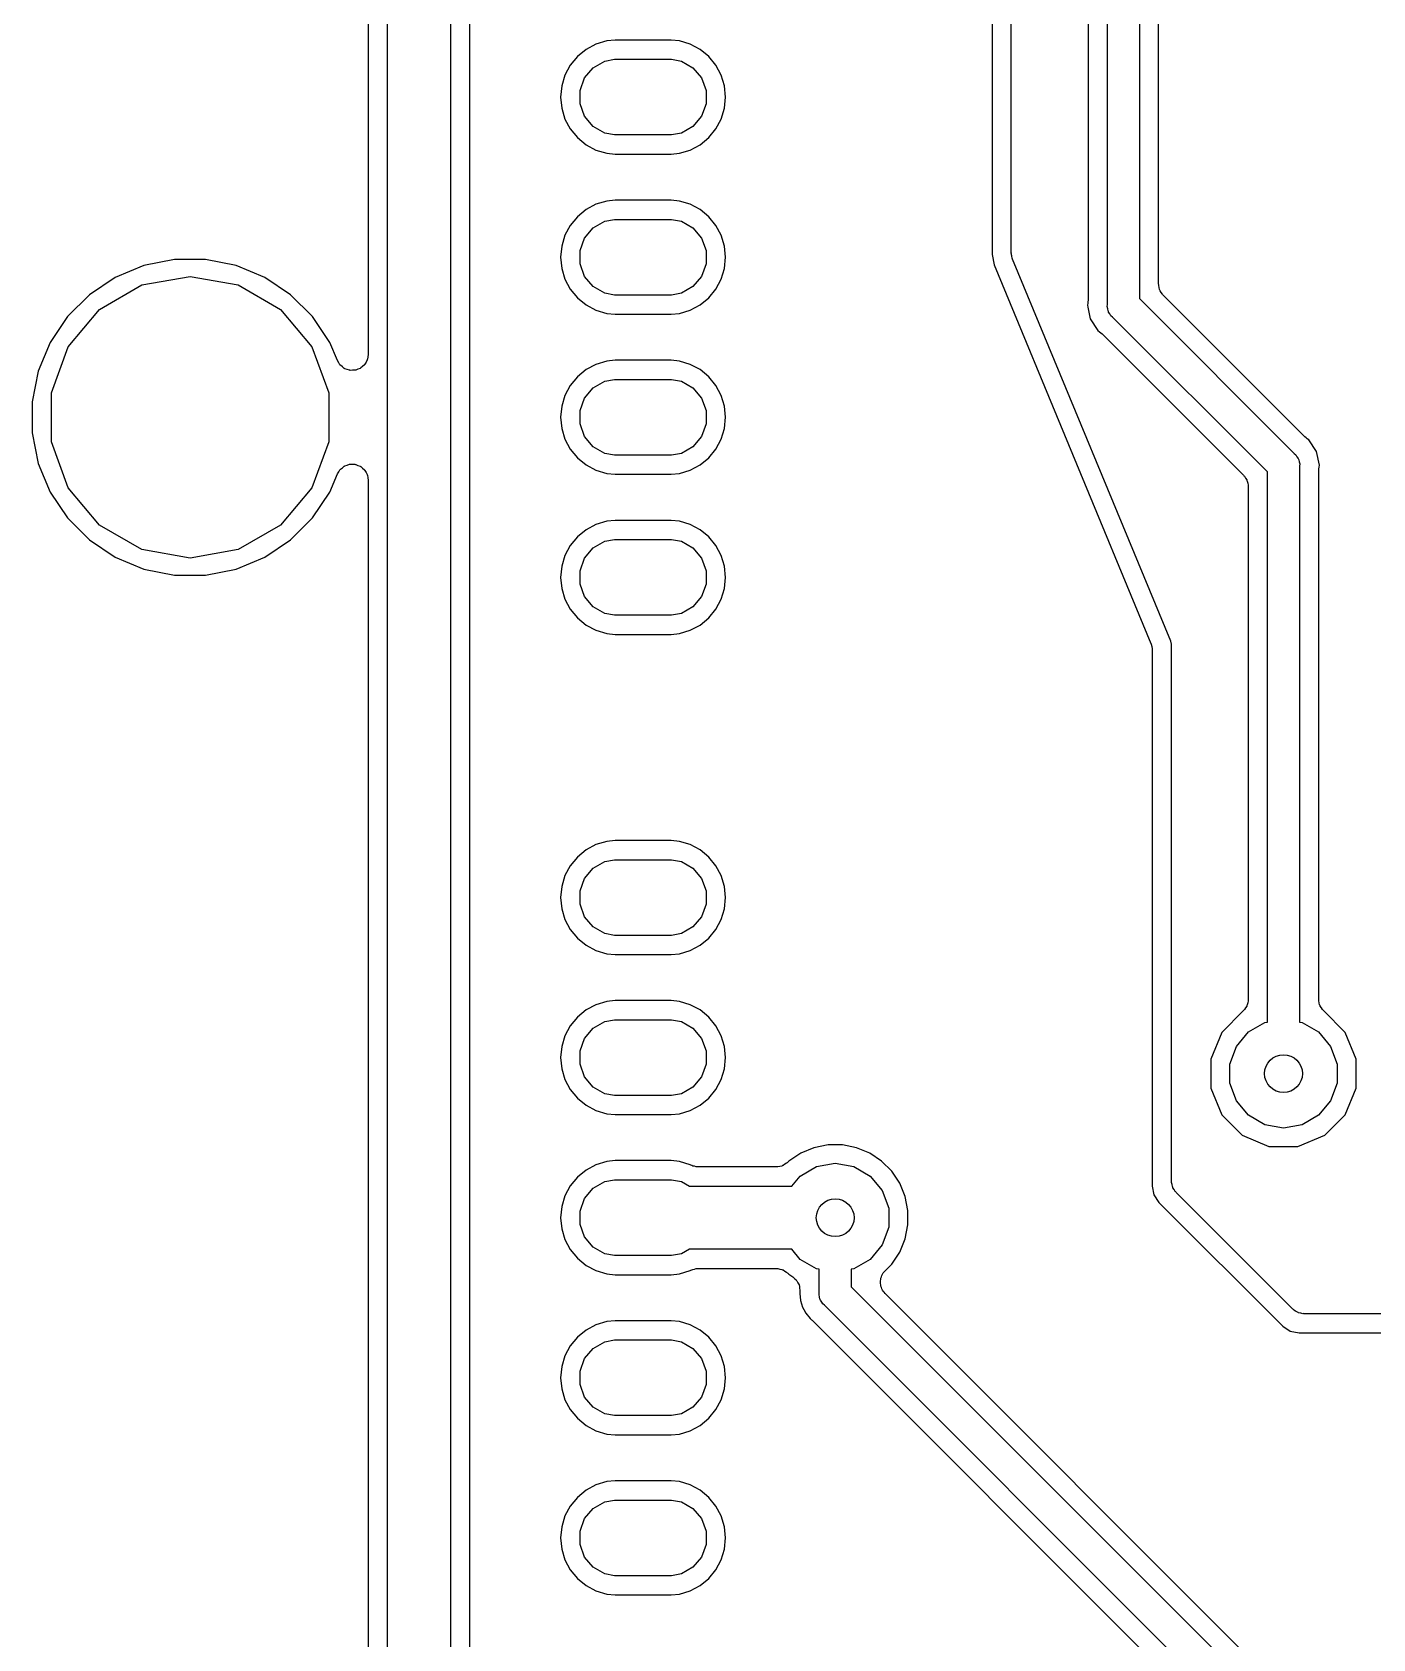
# Model space of a CAD drawing. Extents: x 50 to 248, y -151 to -36.
# Drawn here: x 82.76 to 104.03, y -110.31 to -84.82 of the extents above; entities that cross this region are included whole.
import ezdxf

# ---------------------------------------------------------------- set-up
doc = ezdxf.new("R2010")
doc.units = 0
doc.header["$MEASUREMENT"] = 0
doc.layers.add('BLACK', color=7, linetype='CONTINUOUS')

msp = doc.modelspace()

# ---------------------------------------------------------------- linework, layer by layer
at = {"layer": 'BLACK', "linetype": 'CONTINUOUS'}
for p, q in [((89.4, -80.0318), (89.4, -131.079)), ((88.4, -131.264), (88.4, -80.2171)), ((89.7048, -130.847), (89.7048, -80.062)), ((100.33, -80.2751), (100.33, -89.0488)), ((88.0952, -80.4486), (88.0952, -89.9356)), ((99.822, -89.1429), (99.822, -80.3692)), ((100.635, -88.8173), (100.635, -80.344)), ((99.5172, -80.6007), (99.5172, -89.0739)), ((98.298, -88.3234), (98.298, -83.559)), ((97.9932, -83.6452), (97.9932, -88.3489)), ((91.5509, -85.096), (91.4131, -85.2091)), ((91.7081, -85.012), (91.5509, -85.096)), ((91.8786, -84.9603), (91.7081, -85.012)), ((92.0116, -84.9472), (91.8786, -84.9603)), ((92.9004, -84.9472), (92.0116, -84.9472)), ((93.0334, -84.9603), (92.9004, -84.9472)), ((93.2039, -85.012), (93.0334, -84.9603)), ((93.3611, -85.096), (93.2039, -85.012)), ((93.4989, -85.2091), (93.3611, -85.096)), ((91.3, -85.3469), (91.216, -85.5041)), ((91.4131, -85.2091), (91.3, -85.3469)), ((91.5284, -85.5474), (91.6644, -85.3853)), ((91.6644, -85.3853), (91.8476, -85.2795)), ((91.8476, -85.2795), (92.0035, -85.252)), ((92.0035, -85.252), (92.9085, -85.252)), ((92.9085, -85.252), (93.0644, -85.2795)), ((93.0644, -85.2795), (93.2476, -85.3853)), ((93.2476, -85.3853), (93.3836, -85.5474)), ((93.612, -85.3469), (93.4989, -85.2091)), ((93.696, -85.5041), (93.612, -85.3469)), ((91.216, -85.5041), (91.1643, -85.6746)), ((91.456, -85.7462), (91.5284, -85.5474)), ((93.3836, -85.5474), (93.456, -85.7462)), ((93.7477, -85.6746), (93.696, -85.5041)), ((91.1643, -85.6746), (91.1468, -85.852)), ((91.1468, -85.852), (91.1643, -86.0294)), ((91.456, -85.9578), (91.456, -85.7462)), ((93.456, -85.7462), (93.456, -85.9578)), ((93.7652, -85.852), (93.7477, -85.6746)), ((93.7477, -86.0294), (93.7652, -85.852)), ((91.1643, -86.0294), (91.216, -86.1999)), ((91.5284, -86.1566), (91.456, -85.9578)), ((91.6644, -86.3187), (91.5284, -86.1566)), ((93.3836, -86.1566), (93.2476, -86.3187)), ((93.456, -85.9578), (93.3836, -86.1566)), ((93.696, -86.1999), (93.7477, -86.0294)), ((91.216, -86.1999), (91.3, -86.3571)), ((91.3, -86.3571), (91.4131, -86.4949)), ((91.8476, -86.4245), (91.6644, -86.3187)), ((93.2476, -86.3187), (93.0644, -86.4245)), ((93.4989, -86.4949), (93.612, -86.3571)), ((93.612, -86.3571), (93.696, -86.1999)), ((91.4131, -86.4949), (91.5509, -86.608)), ((91.5509, -86.608), (91.7081, -86.692)), ((92.0035, -86.452), (91.8476, -86.4245)), ((92.9085, -86.452), (92.0035, -86.452)), ((93.0644, -86.4245), (92.9085, -86.452)), ((93.2039, -86.692), (93.3611, -86.608)), ((93.3611, -86.608), (93.4989, -86.4949)), ((91.7081, -86.692), (91.8786, -86.7437)), ((91.8786, -86.7437), (92.0116, -86.7568)), ((92.0116, -86.7568), (92.9004, -86.7568)), ((92.9004, -86.7568), (93.0334, -86.7437)), ((93.0334, -86.7437), (93.2039, -86.692)), ((91.5509, -87.636), (91.4131, -87.7491)), ((91.7081, -87.552), (91.5509, -87.636)), ((91.8786, -87.5003), (91.7081, -87.552)), ((92.0116, -87.4872), (91.8786, -87.5003)), ((92.9004, -87.4872), (92.0116, -87.4872)), ((93.0334, -87.5003), (92.9004, -87.4872)), ((93.2039, -87.552), (93.0334, -87.5003)), ((93.3611, -87.636), (93.2039, -87.552)), ((93.4989, -87.7491), (93.3611, -87.636)), ((91.3, -87.8869), (91.216, -88.0441)), ((91.4131, -87.7491), (91.3, -87.8869)), ((91.5284, -88.0874), (91.6644, -87.9253)), ((91.6644, -87.9253), (91.8476, -87.8195)), ((91.8476, -87.8195), (92.0035, -87.792)), ((92.0035, -87.792), (92.9085, -87.792)), ((92.9085, -87.792), (93.0644, -87.8195)), ((93.0644, -87.8195), (93.2476, -87.9253)), ((93.2476, -87.9253), (93.3836, -88.0874)), ((93.612, -87.8869), (93.4989, -87.7491)), ((93.696, -88.0441), (93.612, -87.8869)), ((91.216, -88.0441), (91.1643, -88.2146)), ((91.456, -88.2862), (91.5284, -88.0874)), ((93.3836, -88.0874), (93.456, -88.2862)), ((93.7477, -88.2146), (93.696, -88.0441)), ((85.0211, -88.4272), (84.5372, -88.5235)), ((85.5145, -88.4272), (85.0211, -88.4272)), ((85.9984, -88.5235), (85.5145, -88.4272)), ((91.1643, -88.2146), (91.1468, -88.392)), ((91.1468, -88.392), (91.1643, -88.5694)), ((91.456, -88.4978), (91.456, -88.2862)), ((93.456, -88.2862), (93.456, -88.4978)), ((93.7652, -88.392), (93.7477, -88.2146)), ((93.7477, -88.5694), (93.7652, -88.392)), ((97.9932, -88.3489), (98.026, -88.5137)), ((98.299, -88.3289), (98.298, -88.3234)), ((98.2982, -88.3345), (98.299, -88.3289)), ((98.3066, -88.3722), (98.2982, -88.3345)), ((98.3133, -88.4103), (98.3066, -88.3722)), ((98.3161, -88.4152), (98.3133, -88.4103)), ((98.3173, -88.4206), (98.3161, -88.4152)), ((100.828, -94.4829), (98.3173, -88.4206)), ((84.0813, -88.7123), (83.6711, -88.9864)), ((84.5372, -88.5235), (84.0813, -88.7123)), ((84.5037, -88.8328), (85.2678, -88.6981)), ((85.2678, -88.6981), (86.0319, -88.8328)), ((86.4543, -88.7123), (85.9984, -88.5235)), ((86.8645, -88.9864), (86.4543, -88.7123)), ((91.1643, -88.5694), (91.216, -88.7399)), ((91.5284, -88.6966), (91.456, -88.4978)), ((91.6644, -88.8587), (91.5284, -88.6966)), ((93.3836, -88.6966), (93.2476, -88.8587)), ((93.456, -88.4978), (93.3836, -88.6966)), ((93.696, -88.7399), (93.7477, -88.5694)), ((98.026, -88.5137), (100.514, -94.52)), ((83.8319, -89.2207), (84.5037, -88.8328)), ((86.0319, -88.8328), (86.7037, -89.2207)), ((91.216, -88.7399), (91.3, -88.8971)), ((91.3, -88.8971), (91.4131, -89.0349)), ((91.8476, -88.9645), (91.6644, -88.8587)), ((92.0035, -88.992), (91.8476, -88.9645)), ((93.0644, -88.9645), (92.9085, -88.992)), ((93.2476, -88.8587), (93.0644, -88.9645)), ((93.4989, -89.0349), (93.612, -88.8971)), ((93.612, -88.8971), (93.696, -88.7399)), ((100.637, -88.8283), (100.635, -88.8173)), ((100.636, -88.8395), (100.637, -88.8283)), ((100.644, -88.8715), (100.636, -88.8395)), ((100.65, -88.9042), (100.644, -88.8715)), ((100.656, -88.9139), (100.65, -88.9042)), ((100.659, -88.9247), (100.656, -88.9139)), ((100.678, -88.9519), (100.659, -88.9247)), ((100.694, -88.9806), (100.678, -88.9519)), ((83.6711, -88.9864), (83.3222, -89.3353)), ((83.3332, -89.815), (83.8319, -89.2207)), ((86.7037, -89.2207), (87.2024, -89.815)), ((87.2134, -89.3353), (86.8645, -88.9864)), ((91.4131, -89.0349), (91.5509, -89.148)), ((91.5509, -89.148), (91.7081, -89.232)), ((92.9085, -88.992), (92.0035, -88.992)), ((93.2039, -89.232), (93.3611, -89.148)), ((93.3611, -89.148), (93.4989, -89.0349)), ((99.5123, -89.1235), (99.5063, -89.154)), ((99.5063, -89.154), (99.5123, -89.1845)), ((99.5129, -89.0985), (99.5123, -89.1235)), ((99.5123, -89.1845), (99.5123, -89.1845)), ((99.5123, -89.1845), (99.5496, -89.372)), ((99.5172, -89.0739), (99.5129, -89.0985)), ((99.8191, -89.1765), (99.822, -89.1429)), ((99.8278, -89.209), (99.8191, -89.1765)), ((99.8336, -89.2422), (99.8278, -89.209)), ((100.33, -89.0488), (102.788, -91.5066)), ((100.703, -88.9878), (100.694, -88.9806)), ((100.709, -88.9969), (100.703, -88.9878)), ((102.955, -91.2423), (100.709, -88.9969)), ((83.3222, -89.3353), (83.0481, -89.7455)), ((87.4875, -89.7455), (87.2134, -89.3353)), ((91.7081, -89.232), (91.8786, -89.2837)), ((91.8786, -89.2837), (92.0116, -89.2968)), ((92.0116, -89.2968), (92.9004, -89.2968)), ((92.9004, -89.2968), (93.0334, -89.2837)), ((93.0334, -89.2837), (93.2039, -89.232)), ((99.5496, -89.372), (99.6731, -89.5569)), ((99.8393, -89.252), (99.8336, -89.2422)), ((99.8422, -89.263), (99.8393, -89.252)), ((99.8616, -89.2906), (99.8422, -89.263)), ((99.8784, -89.3198), (99.8616, -89.2906)), ((99.9042, -89.3415), (99.8784, -89.3198)), ((102.362, -91.7992), (99.9042, -89.3415)), ((99.6731, -89.5569), (99.699, -89.5741)), ((99.699, -89.5741), (99.717, -89.5914)), ((99.717, -89.5914), (99.7375, -89.6057)), ((99.7375, -89.6057), (101.983, -91.8511)), ((83.0481, -89.7455), (82.8593, -90.2014)), ((83.0678, -90.5441), (83.3332, -89.815)), ((87.2024, -89.815), (87.4678, -90.5441)), ((87.6065, -90.0328), (87.4875, -89.7455)), ((88.0885, -89.9737), (88.0834, -90.012)), ((88.0952, -89.9356), (88.0885, -89.9737)), ((82.8593, -90.2014), (82.763, -90.6853)), ((87.6273, -90.0654), (87.6065, -90.0328)), ((87.6466, -90.0989), (87.6273, -90.0654)), ((87.6509, -90.1025), (87.6466, -90.0989)), ((87.6539, -90.1072), (87.6509, -90.1025)), ((87.6846, -90.1308), (87.6539, -90.1072)), ((87.7142, -90.1556), (87.6846, -90.1308)), ((87.7195, -90.1575), (87.7142, -90.1556)), ((87.7239, -90.1609), (87.7195, -90.1575)), ((87.7608, -90.1726), (87.7239, -90.1609)), ((87.7971, -90.1858), (87.7608, -90.1726)), ((87.8027, -90.1858), (87.7971, -90.1858)), ((87.808, -90.1875), (87.8027, -90.1858)), ((87.8467, -90.1858), (87.808, -90.1875)), ((87.8853, -90.1858), (87.8467, -90.1858)), ((87.8906, -90.1839), (87.8853, -90.1858)), ((87.8962, -90.1836), (87.8906, -90.1839)), ((87.9319, -90.1688), (87.8962, -90.1836)), ((87.9682, -90.1556), (87.9319, -90.1688)), ((87.9725, -90.152), (87.9682, -90.1556)), ((87.9777, -90.1499), (87.9725, -90.152)), ((88.0062, -90.1238), (87.9777, -90.1499)), ((88.0358, -90.0989), (88.0062, -90.1238)), ((88.0386, -90.0941), (88.0358, -90.0989)), ((88.0427, -90.0903), (88.0386, -90.0941)), ((88.0606, -90.056), (88.0427, -90.0903)), ((88.0799, -90.0225), (88.0606, -90.056)), ((88.0809, -90.017), (88.0799, -90.0225)), ((88.0834, -90.012), (88.0809, -90.017)), ((91.5509, -90.176), (91.4131, -90.2891)), ((91.7081, -90.092), (91.5509, -90.176)), ((91.8786, -90.0403), (91.7081, -90.092)), ((92.0116, -90.0272), (91.8786, -90.0403)), ((92.9004, -90.0272), (92.0116, -90.0272)), ((93.0334, -90.0403), (92.9004, -90.0272)), ((93.2039, -90.092), (93.0334, -90.0403)), ((93.3611, -90.176), (93.2039, -90.092)), ((93.4989, -90.2891), (93.3611, -90.176)), ((91.3, -90.4269), (91.216, -90.5841)), ((91.4131, -90.2891), (91.3, -90.4269)), ((91.5284, -90.6274), (91.6644, -90.4653)), ((91.6644, -90.4653), (91.8476, -90.3595)), ((91.8476, -90.3595), (92.0035, -90.332)), ((92.0035, -90.332), (92.9085, -90.332)), ((92.9085, -90.332), (93.0644, -90.3595)), ((93.0644, -90.3595), (93.2476, -90.4653)), ((93.2476, -90.4653), (93.3836, -90.6274)), ((93.612, -90.4269), (93.4989, -90.2891)), ((93.696, -90.5841), (93.612, -90.4269)), ((82.763, -90.6853), (82.763, -91.1787)), ((83.0678, -91.3199), (83.0678, -90.5441)), ((87.4678, -90.5441), (87.4678, -91.3199)), ((91.1643, -90.7546), (91.1468, -90.932)), ((91.216, -90.5841), (91.1643, -90.7546)), ((91.456, -90.8262), (91.5284, -90.6274)), ((93.3836, -90.6274), (93.456, -90.8262)), ((93.7477, -90.7546), (93.696, -90.5841)), ((93.7652, -90.932), (93.7477, -90.7546)), ((91.1468, -90.932), (91.1643, -91.1094)), ((91.456, -91.0378), (91.456, -90.8262)), ((93.456, -90.8262), (93.456, -91.0378)), ((93.7477, -91.1094), (93.7652, -90.932)), ((82.763, -91.1787), (82.8593, -91.6626)), ((91.1643, -91.1094), (91.216, -91.2799)), ((91.5284, -91.2366), (91.456, -91.0378)), ((91.6644, -91.3987), (91.5284, -91.2366)), ((93.3836, -91.2366), (93.2476, -91.3987)), ((93.456, -91.0378), (93.3836, -91.2366)), ((93.696, -91.2799), (93.7477, -91.1094)), ((102.975, -91.2566), (102.955, -91.2423)), ((102.993, -91.2739), (102.975, -91.2566)), ((83.3332, -92.049), (83.0678, -91.3199)), ((87.4678, -91.3199), (87.2024, -92.049)), ((91.216, -91.2799), (91.3, -91.4371)), ((91.3, -91.4371), (91.4131, -91.5749)), ((91.8476, -91.5045), (91.6644, -91.3987)), ((92.0035, -91.532), (91.8476, -91.5045)), ((93.0644, -91.5045), (92.9085, -91.532)), ((93.2476, -91.3987), (93.0644, -91.5045)), ((93.4989, -91.5749), (93.612, -91.4371)), ((93.612, -91.4371), (93.696, -91.2799)), ((102.788, -91.5066), (102.814, -91.5282)), ((103.019, -91.2911), (102.993, -91.2739)), ((103.142, -91.476), (103.019, -91.2911)), ((103.186, -91.694), (103.142, -91.476)), ((82.8593, -91.6626), (83.0481, -92.1185)), ((87.6273, -91.7985), (87.6466, -91.7651)), ((87.6466, -91.7651), (87.6509, -91.7615)), ((87.6509, -91.7615), (87.6539, -91.7568)), ((87.6539, -91.7568), (87.6846, -91.7332)), ((87.6846, -91.7332), (87.7142, -91.7084)), ((87.7142, -91.7084), (87.7195, -91.7065)), ((87.7195, -91.7065), (87.7239, -91.7031)), ((87.7239, -91.7031), (87.7608, -91.6914)), ((87.7608, -91.6914), (87.7971, -91.6782)), ((87.7971, -91.6782), (87.8027, -91.6782)), ((87.8027, -91.6782), (87.808, -91.6765)), ((87.808, -91.6765), (87.8467, -91.6782)), ((87.8467, -91.6782), (87.8853, -91.6782)), ((87.8853, -91.6782), (87.8906, -91.6801)), ((87.8906, -91.6801), (87.8962, -91.6804)), ((87.8962, -91.6804), (87.9319, -91.6952)), ((87.9319, -91.6952), (87.9682, -91.7084)), ((87.9682, -91.7084), (87.9725, -91.712)), ((87.9725, -91.712), (87.9777, -91.7141)), ((87.9777, -91.7141), (88.0062, -91.7402)), ((88.0062, -91.7402), (88.0358, -91.7651)), ((88.0358, -91.7651), (88.0386, -91.7699)), ((88.0386, -91.7699), (88.0427, -91.7737)), ((88.0427, -91.7737), (88.0606, -91.808)), ((91.4131, -91.5749), (91.5509, -91.688)), ((91.5509, -91.688), (91.7081, -91.772)), ((91.7081, -91.772), (91.8786, -91.8237)), ((92.9085, -91.532), (92.0035, -91.532)), ((93.0334, -91.8237), (93.2039, -91.772)), ((93.2039, -91.772), (93.3611, -91.688)), ((93.3611, -91.688), (93.4989, -91.5749)), ((102.814, -91.5282), (102.83, -91.5574)), ((102.83, -91.5574), (102.85, -91.585)), ((102.85, -91.585), (102.853, -91.596)), ((102.853, -91.596), (102.858, -91.6058)), ((102.858, -91.6058), (102.864, -91.639)), ((102.864, -91.639), (102.873, -91.6715)), ((102.873, -91.6715), (102.87, -91.7051)), ((102.87, -91.7051), (102.87, -100.528)), ((103.175, -91.774), (103.179, -91.7495)), ((103.175, -100.166), (103.175, -91.774)), ((103.179, -91.7495), (103.18, -91.7245)), ((103.18, -91.7245), (103.186, -91.694)), ((87.4875, -92.1185), (87.6065, -91.8312)), ((87.6065, -91.8312), (87.6273, -91.7985)), ((88.0606, -91.808), (88.0799, -91.8415)), ((88.0799, -91.8415), (88.0809, -91.847)), ((88.0809, -91.847), (88.0834, -91.852)), ((88.0834, -91.852), (88.0885, -91.8903)), ((88.0885, -91.8903), (88.0952, -91.9284)), ((88.0952, -91.9284), (88.0952, -131.234)), ((91.8786, -91.8237), (92.0116, -91.8368)), ((92.0116, -91.8368), (92.9004, -91.8368)), ((92.9004, -91.8368), (93.0334, -91.8237)), ((101.983, -91.8511), (101.989, -91.8602)), ((101.989, -91.8602), (101.998, -91.8674)), ((101.998, -91.8674), (102.014, -91.8961)), ((102.014, -91.8961), (102.033, -91.9233)), ((102.033, -91.9233), (102.036, -91.9341)), ((102.036, -91.9341), (102.042, -91.9438)), ((102.042, -91.9438), (102.048, -91.9765)), ((102.048, -91.9765), (102.056, -92.0085)), ((102.056, -92.0085), (102.055, -92.0197)), ((102.055, -92.0197), (102.057, -92.0307)), ((102.057, -92.0307), (102.057, -100.166)), ((102.362, -100.528), (102.362, -91.7992)), ((83.0481, -92.1185), (83.3222, -92.5287)), ((83.8319, -92.6433), (83.3332, -92.049)), ((87.2024, -92.049), (86.7037, -92.6433)), ((87.2134, -92.5287), (87.4875, -92.1185)), ((83.3222, -92.5287), (83.6711, -92.8776)), ((86.8645, -92.8776), (87.2134, -92.5287)), ((84.5037, -93.0312), (83.8319, -92.6433)), ((86.7037, -92.6433), (86.0319, -93.0312)), ((91.5509, -92.716), (91.4131, -92.8291)), ((91.7081, -92.632), (91.5509, -92.716)), ((91.8786, -92.5803), (91.7081, -92.632)), ((92.0116, -92.5672), (91.8786, -92.5803)), ((92.9004, -92.5672), (92.0116, -92.5672)), ((93.0334, -92.5803), (92.9004, -92.5672)), ((93.2039, -92.632), (93.0334, -92.5803)), ((93.3611, -92.716), (93.2039, -92.632)), ((93.4989, -92.8291), (93.3611, -92.716)), ((83.6711, -92.8776), (84.0813, -93.1517)), ((85.2678, -93.1659), (84.5037, -93.0312)), ((86.0319, -93.0312), (85.2678, -93.1659)), ((86.4543, -93.1517), (86.8645, -92.8776)), ((91.3, -92.9669), (91.216, -93.1241)), ((91.4131, -92.8291), (91.3, -92.9669)), ((91.5284, -93.1674), (91.6644, -93.0053)), ((91.6644, -93.0053), (91.8476, -92.8995)), ((91.8476, -92.8995), (92.0035, -92.872)), ((92.0035, -92.872), (92.9085, -92.872)), ((92.9085, -92.872), (93.0644, -92.8995)), ((93.0644, -92.8995), (93.2476, -93.0053)), ((93.2476, -93.0053), (93.3836, -93.1674)), ((93.612, -92.9669), (93.4989, -92.8291)), ((93.696, -93.1241), (93.612, -92.9669)), ((84.0813, -93.1517), (84.5372, -93.3405)), ((85.9984, -93.3405), (86.4543, -93.1517)), ((91.1643, -93.2946), (91.1468, -93.472)), ((91.216, -93.1241), (91.1643, -93.2946)), ((91.456, -93.3662), (91.5284, -93.1674)), ((93.3836, -93.1674), (93.456, -93.3662)), ((93.7477, -93.2946), (93.696, -93.1241)), ((93.7652, -93.472), (93.7477, -93.2946)), ((84.5372, -93.3405), (85.0211, -93.4368)), ((85.0211, -93.4368), (85.5145, -93.4368)), ((85.5145, -93.4368), (85.9984, -93.3405)), ((91.1468, -93.472), (91.1643, -93.6494)), ((91.456, -93.5778), (91.456, -93.3662)), ((93.456, -93.3662), (93.456, -93.5778)), ((93.7477, -93.6494), (93.7652, -93.472)), ((91.1643, -93.6494), (91.216, -93.8199)), ((91.5284, -93.7766), (91.456, -93.5778)), ((91.6644, -93.9387), (91.5284, -93.7766)), ((93.3836, -93.7766), (93.2476, -93.9387)), ((93.456, -93.5778), (93.3836, -93.7766)), ((93.696, -93.8199), (93.7477, -93.6494)), ((91.216, -93.8199), (91.3, -93.9771)), ((91.3, -93.9771), (91.4131, -94.1149)), ((91.8476, -94.0445), (91.6644, -93.9387)), ((92.0035, -94.072), (91.8476, -94.0445)), ((93.0644, -94.0445), (92.9085, -94.072)), ((93.2476, -93.9387), (93.0644, -94.0445)), ((93.4989, -94.1149), (93.612, -93.9771)), ((93.612, -93.9771), (93.696, -93.8199)), ((91.4131, -94.1149), (91.5509, -94.228)), ((91.5509, -94.228), (91.7081, -94.312)), ((91.7081, -94.312), (91.8786, -94.3637)), ((92.9085, -94.072), (92.0035, -94.072)), ((93.0334, -94.3637), (93.2039, -94.312)), ((93.2039, -94.312), (93.3611, -94.228)), ((93.3611, -94.228), (93.4989, -94.1149)), ((91.8786, -94.3637), (92.0116, -94.3768)), ((92.0116, -94.3768), (92.9004, -94.3768)), ((92.9004, -94.3768), (93.0334, -94.3637)), ((100.514, -94.52), (100.515, -94.5255)), ((100.515, -94.5255), (100.518, -94.5303)), ((100.518, -94.5303), (100.525, -94.5684)), ((100.525, -94.5684), (100.533, -94.6061)), ((100.838, -94.5311), (100.828, -94.4829)), ((100.838, -103.051), (100.838, -94.5311)), ((100.533, -94.6061), (100.532, -94.6117)), ((100.532, -94.6117), (100.533, -94.6172)), ((100.533, -94.6172), (100.533, -103.131)), ((91.5509, -97.796), (91.4131, -97.9091)), ((91.7081, -97.712), (91.5509, -97.796)), ((91.8786, -97.6603), (91.7081, -97.712)), ((92.0116, -97.6472), (91.8786, -97.6603)), ((92.9004, -97.6472), (92.0116, -97.6472)), ((93.0334, -97.6603), (92.9004, -97.6472)), ((93.2039, -97.712), (93.0334, -97.6603)), ((93.3611, -97.796), (93.2039, -97.712)), ((93.4989, -97.9091), (93.3611, -97.796)), ((91.3, -98.0469), (91.216, -98.2041)), ((91.4131, -97.9091), (91.3, -98.0469)), ((91.5284, -98.2474), (91.6644, -98.0853)), ((91.6644, -98.0853), (91.8476, -97.9795)), ((91.8476, -97.9795), (92.0035, -97.952)), ((92.0035, -97.952), (92.9085, -97.952)), ((92.9085, -97.952), (93.0644, -97.9795)), ((93.0644, -97.9795), (93.2476, -98.0853)), ((93.2476, -98.0853), (93.3836, -98.2474)), ((93.612, -98.0469), (93.4989, -97.9091)), ((93.696, -98.2041), (93.612, -98.0469)), ((91.1643, -98.3746), (91.1468, -98.552)), ((91.216, -98.2041), (91.1643, -98.3746)), ((91.456, -98.4462), (91.5284, -98.2474)), ((93.3836, -98.2474), (93.456, -98.4462)), ((93.7477, -98.3746), (93.696, -98.2041)), ((93.7652, -98.552), (93.7477, -98.3746)), ((91.1468, -98.552), (91.1643, -98.7294)), ((91.456, -98.6578), (91.456, -98.4462)), ((91.5284, -98.8566), (91.456, -98.6578)), ((93.456, -98.6578), (93.3836, -98.8566)), ((93.456, -98.4462), (93.456, -98.6578)), ((93.7477, -98.7294), (93.7652, -98.552)), ((91.1643, -98.7294), (91.216, -98.8999)), ((91.216, -98.8999), (91.3, -99.0571)), ((91.6644, -99.0187), (91.5284, -98.8566)), ((93.3836, -98.8566), (93.2476, -99.0187)), ((93.612, -99.0571), (93.696, -98.8999)), ((93.696, -98.8999), (93.7477, -98.7294)), ((91.3, -99.0571), (91.4131, -99.1949)), ((91.8476, -99.1245), (91.6644, -99.0187)), ((92.0035, -99.152), (91.8476, -99.1245)), ((92.9085, -99.152), (92.0035, -99.152)), ((93.0644, -99.1245), (92.9085, -99.152)), ((93.2476, -99.0187), (93.0644, -99.1245)), ((93.4989, -99.1949), (93.612, -99.0571)), ((91.4131, -99.1949), (91.5509, -99.308)), ((91.5509, -99.308), (91.7081, -99.392)), ((91.7081, -99.392), (91.8786, -99.4437)), ((93.0334, -99.4437), (93.2039, -99.392)), ((93.2039, -99.392), (93.3611, -99.308)), ((93.3611, -99.308), (93.4989, -99.1949)), ((91.8786, -99.4437), (92.0116, -99.4568)), ((92.0116, -99.4568), (92.9004, -99.4568)), ((92.9004, -99.4568), (93.0334, -99.4437)), ((92.0116, -100.187), (91.8786, -100.2)), ((92.9004, -100.187), (92.0116, -100.187)), ((93.0334, -100.2), (92.9004, -100.187)), ((102.056, -100.189), (102.048, -100.221)), ((102.057, -100.166), (102.055, -100.177)), ((102.055, -100.177), (102.056, -100.189)), ((103.177, -100.177), (103.175, -100.166)), ((103.176, -100.189), (103.177, -100.177)), ((103.184, -100.221), (103.176, -100.189)), ((91.5509, -100.336), (91.4131, -100.449)), ((91.7081, -100.252), (91.5509, -100.336)), ((91.8786, -100.2), (91.7081, -100.252)), ((93.2039, -100.252), (93.0334, -100.2)), ((93.3611, -100.336), (93.2039, -100.252)), ((93.4989, -100.449), (93.3611, -100.336)), ((101.983, -100.346), (101.637, -100.692)), ((101.989, -100.337), (101.983, -100.346)), ((101.998, -100.33), (101.989, -100.337)), ((102.014, -100.301), (101.998, -100.33)), ((102.033, -100.274), (102.014, -100.301)), ((102.036, -100.263), (102.033, -100.274)), ((102.042, -100.253), (102.036, -100.263)), ((102.048, -100.221), (102.042, -100.253)), ((103.19, -100.253), (103.184, -100.221)), ((103.196, -100.263), (103.19, -100.253)), ((103.199, -100.274), (103.196, -100.263)), ((103.218, -100.301), (103.199, -100.274)), ((103.234, -100.33), (103.218, -100.301)), ((103.243, -100.337), (103.234, -100.33)), ((103.249, -100.346), (103.243, -100.337)), ((103.595, -100.692), (103.249, -100.346)), ((91.3, -100.587), (91.216, -100.744)), ((91.4131, -100.449), (91.3, -100.587)), ((91.5284, -100.787), (91.6644, -100.625)), ((91.6644, -100.625), (91.8476, -100.519)), ((91.8476, -100.519), (92.0035, -100.492)), ((92.0035, -100.492), (92.9085, -100.492)), ((92.9085, -100.492), (93.0644, -100.519)), ((93.0644, -100.519), (93.2476, -100.625)), ((93.2476, -100.625), (93.3836, -100.787)), ((93.612, -100.587), (93.4989, -100.449)), ((93.696, -100.744), (93.612, -100.587)), ((101.637, -100.692), (101.461, -101.116)), ((101.869, -100.914), (102.061, -100.685)), ((102.061, -100.685), (102.321, -100.535)), ((102.321, -100.535), (102.362, -100.528)), ((102.87, -100.528), (102.911, -100.535)), ((102.911, -100.535), (103.171, -100.685)), ((103.171, -100.685), (103.363, -100.914)), ((103.771, -101.116), (103.595, -100.692)), ((91.1643, -100.915), (91.1468, -101.092)), ((91.216, -100.744), (91.1643, -100.915)), ((91.456, -100.986), (91.5284, -100.787)), ((93.3836, -100.787), (93.456, -100.986)), ((93.7477, -100.915), (93.696, -100.744)), ((93.7652, -101.092), (93.7477, -100.915)), ((101.766, -101.196), (101.869, -100.914)), ((103.363, -100.914), (103.466, -101.196)), ((91.1468, -101.092), (91.1643, -101.269)), ((91.456, -101.198), (91.456, -100.986)), ((91.5284, -101.397), (91.456, -101.198)), ((93.456, -101.198), (93.3836, -101.397)), ((93.456, -100.986), (93.456, -101.198)), ((93.7477, -101.269), (93.7652, -101.092)), ((101.461, -101.116), (101.461, -101.576)), ((101.766, -101.496), (101.766, -101.196)), ((103.466, -101.196), (103.466, -101.496)), ((103.771, -101.576), (103.771, -101.116)), ((91.1643, -101.269), (91.216, -101.44)), ((91.216, -101.44), (91.3, -101.597)), ((91.6644, -101.559), (91.5284, -101.397)), ((93.3836, -101.397), (93.2476, -101.559)), ((93.612, -101.597), (93.696, -101.44)), ((93.696, -101.44), (93.7477, -101.269)), ((91.3, -101.597), (91.4131, -101.735)), ((91.8476, -101.665), (91.6644, -101.559)), ((92.0035, -101.692), (91.8476, -101.665)), ((92.9085, -101.692), (92.0035, -101.692)), ((93.0644, -101.665), (92.9085, -101.692)), ((93.2476, -101.559), (93.0644, -101.665)), ((93.4989, -101.735), (93.612, -101.597)), ((101.461, -101.576), (101.637, -102)), ((101.869, -101.778), (101.766, -101.496)), ((103.466, -101.496), (103.363, -101.778)), ((103.595, -102), (103.771, -101.576)), ((91.4131, -101.735), (91.5509, -101.848)), ((91.5509, -101.848), (91.7081, -101.932)), ((91.7081, -101.932), (91.8786, -101.984)), ((93.0334, -101.984), (93.2039, -101.932)), ((93.2039, -101.932), (93.3611, -101.848)), ((93.3611, -101.848), (93.4989, -101.735)), ((102.061, -102.007), (101.869, -101.778)), ((103.363, -101.778), (103.171, -102.007)), ((91.8786, -101.984), (92.0116, -101.997)), ((92.0116, -101.997), (92.9004, -101.997)), ((92.9004, -101.997), (93.0334, -101.984)), ((101.637, -102), (101.962, -102.325)), ((102.321, -102.157), (102.061, -102.007)), ((102.616, -102.209), (102.321, -102.157)), ((102.911, -102.157), (102.616, -102.209)), ((103.171, -102.007), (102.911, -102.157)), ((103.27, -102.325), (103.595, -102)), ((95.3903, -102.477), (95.1672, -102.522)), ((95.6177, -102.477), (95.3903, -102.477)), ((95.8408, -102.522), (95.6177, -102.477)), ((101.962, -102.325), (102.386, -102.501)), ((102.846, -102.501), (103.27, -102.325)), ((92.0116, -102.727), (91.8786, -102.74)), ((92.9004, -102.727), (92.0116, -102.727)), ((93.0334, -102.74), (92.9004, -102.727)), ((94.7679, -102.735), (94.7501, -102.753)), ((94.957, -102.609), (94.7679, -102.735)), ((95.1672, -102.522), (94.957, -102.609)), ((96.051, -102.609), (95.8408, -102.522)), ((96.2401, -102.735), (96.051, -102.609)), ((96.401, -102.896), (96.2401, -102.735)), ((102.386, -102.501), (102.846, -102.501)), ((91.4131, -102.989), (91.3, -103.127)), ((91.5509, -102.876), (91.4131, -102.989)), ((91.7081, -102.792), (91.5509, -102.876)), ((91.8786, -102.74), (91.7081, -102.792)), ((93.2039, -102.792), (93.0334, -102.74)), ((93.2136, -102.797), (93.2039, -102.792)), ((93.2308, -102.803), (93.2136, -102.797)), ((93.2465, -102.812), (93.2308, -102.803)), ((93.2724, -102.816), (93.2465, -102.812)), ((93.2974, -102.825), (93.2724, -102.816)), ((93.3155, -102.824), (93.2974, -102.825)), ((93.3333, -102.827), (93.3155, -102.824)), ((94.5705, -102.827), (93.3333, -102.827)), ((94.5815, -102.825), (94.5705, -102.827)), ((94.5926, -102.826), (94.5815, -102.825)), ((94.6246, -102.818), (94.5926, -102.826)), ((94.6573, -102.812), (94.6246, -102.818)), ((94.667, -102.806), (94.6573, -102.812)), ((94.6778, -102.803), (94.667, -102.806)), ((94.705, -102.784), (94.6778, -102.803)), ((94.7337, -102.768), (94.705, -102.784)), ((94.7409, -102.759), (94.7337, -102.768)), ((94.7501, -102.753), (94.7409, -102.759)), ((94.814, -103.132), (94.9492, -102.971)), ((94.9492, -102.971), (95.2088, -102.821)), ((95.2088, -102.821), (95.504, -102.769)), ((95.504, -102.769), (95.7992, -102.821)), ((95.7992, -102.821), (96.0588, -102.971)), ((96.0588, -102.971), (96.2515, -103.2)), ((96.5274, -103.085), (96.401, -102.896)), ((91.3, -103.127), (91.216, -103.284)), ((91.5284, -103.327), (91.6644, -103.165)), ((91.6644, -103.165), (91.8476, -103.059)), ((91.8476, -103.059), (92.0035, -103.032)), ((92.0035, -103.032), (92.9085, -103.032)), ((92.9085, -103.032), (93.0644, -103.059)), ((93.0644, -103.059), (93.19, -103.132)), ((93.19, -103.132), (94.814, -103.132)), ((96.2515, -103.2), (96.354, -103.482)), ((96.6144, -103.295), (96.5274, -103.085)), ((100.533, -103.131), (100.561, -103.271)), ((100.84, -103.062), (100.838, -103.051)), ((100.839, -103.073), (100.84, -103.062)), ((100.848, -103.105), (100.839, -103.073)), ((100.853, -103.138), (100.848, -103.105)), ((100.859, -103.147), (100.853, -103.138)), ((100.862, -103.158), (100.859, -103.147)), ((100.881, -103.185), (100.862, -103.158)), ((100.897, -103.214), (100.881, -103.185)), ((100.906, -103.221), (100.897, -103.214)), ((100.912, -103.23), (100.906, -103.221)), ((102.764, -105.082), (100.912, -103.23)), ((91.1643, -103.455), (91.1468, -103.632)), ((91.216, -103.284), (91.1643, -103.455)), ((91.456, -103.526), (91.5284, -103.327)), ((96.354, -103.482), (96.354, -103.782)), ((96.6588, -103.518), (96.6144, -103.295)), ((100.561, -103.271), (100.64, -103.389)), ((100.64, -103.389), (102.605, -105.354)), ((91.1468, -103.632), (91.1643, -103.809)), ((91.456, -103.738), (91.456, -103.526)), ((91.5284, -103.937), (91.456, -103.738)), ((96.6144, -103.969), (96.6588, -103.746)), ((96.6588, -103.746), (96.6588, -103.518)), ((91.1643, -103.809), (91.216, -103.98)), ((91.216, -103.98), (91.3, -104.137)), ((91.6644, -104.099), (91.5284, -103.937)), ((96.354, -103.782), (96.2515, -104.064)), ((96.5274, -104.179), (96.6144, -103.969)), ((91.3, -104.137), (91.4131, -104.275)), ((91.8476, -104.205), (91.6644, -104.099)), ((92.0035, -104.232), (91.8476, -104.205)), ((92.9085, -104.232), (92.0035, -104.232)), ((93.0644, -104.205), (92.9085, -104.232)), ((93.19, -104.132), (93.0644, -104.205)), ((94.814, -104.132), (93.19, -104.132)), ((94.9492, -104.293), (94.814, -104.132)), ((96.2515, -104.064), (96.0588, -104.293)), ((96.401, -104.368), (96.5274, -104.179)), ((91.4131, -104.275), (91.5509, -104.388)), ((91.5509, -104.388), (91.7081, -104.472)), ((91.7081, -104.472), (91.8786, -104.524)), ((91.8786, -104.524), (92.0116, -104.537)), ((92.9004, -104.537), (93.0334, -104.524)), ((93.0334, -104.524), (93.2039, -104.472)), ((93.2039, -104.472), (93.2136, -104.467)), ((93.2136, -104.467), (93.2308, -104.461)), ((93.2308, -104.461), (93.2465, -104.452)), ((93.2465, -104.452), (93.2724, -104.448)), ((93.2724, -104.448), (93.2974, -104.439)), ((93.2974, -104.439), (93.3155, -104.44)), ((93.3155, -104.44), (93.3333, -104.437)), ((93.3333, -104.437), (94.5705, -104.437)), ((94.5705, -104.437), (94.5815, -104.439)), ((94.5815, -104.439), (94.5926, -104.438)), ((94.5926, -104.438), (94.6246, -104.446)), ((94.6246, -104.446), (94.6573, -104.452)), ((94.6573, -104.452), (94.667, -104.458)), ((94.667, -104.458), (94.6778, -104.461)), ((94.6778, -104.461), (94.705, -104.48)), ((94.705, -104.48), (94.7337, -104.496)), ((94.7337, -104.496), (94.7409, -104.505)), ((94.7409, -104.505), (94.7501, -104.511)), ((94.7501, -104.511), (94.7679, -104.529)), ((95.2088, -104.443), (94.9492, -104.293)), ((95.25, -104.45), (95.2088, -104.443)), ((95.25, -104.823), (95.25, -104.45)), ((95.7992, -104.443), (95.758, -104.45)), ((95.758, -104.45), (95.758, -104.729)), ((96.0588, -104.293), (95.7992, -104.443)), ((96.2564, -104.529), (96.2658, -104.509)), ((96.2658, -104.509), (96.2815, -104.493)), ((96.2815, -104.493), (96.2943, -104.475)), ((96.2943, -104.475), (96.401, -104.368)), ((92.0116, -104.537), (92.9004, -104.537)), ((94.7679, -104.529), (94.8323, -104.572)), ((94.8323, -104.572), (94.8583, -104.597)), ((94.8583, -104.597), (94.8858, -104.62)), ((94.8858, -104.62), (94.89, -104.627)), ((94.89, -104.627), (94.896, -104.633)), ((94.896, -104.633), (94.9119, -104.665)), ((94.9119, -104.665), (94.9299, -104.696)), ((94.9299, -104.696), (94.9313, -104.705)), ((94.9313, -104.705), (94.9351, -104.712)), ((94.9351, -104.712), (94.9371, -104.731)), ((94.9371, -104.731), (94.9372, -104.731)), ((94.9372, -104.731), (94.9375, -104.735)), ((94.9375, -104.735), (94.939, -104.748)), ((94.939, -104.748), (94.9452, -104.783)), ((95.758, -104.729), (103.639, -112.61)), ((96.2208, -104.632), (96.2266, -104.611)), ((96.2228, -104.654), (96.2208, -104.632)), ((96.2208, -104.677), (96.2228, -104.654)), ((96.2266, -104.698), (96.2208, -104.677)), ((96.2266, -104.611), (96.2285, -104.589)), ((96.2285, -104.72), (96.2266, -104.698)), ((96.2285, -104.589), (96.2379, -104.569)), ((96.2379, -104.74), (96.2285, -104.72)), ((96.2379, -104.569), (96.2437, -104.547)), ((96.2437, -104.762), (96.2379, -104.74)), ((96.2437, -104.547), (96.2564, -104.529)), ((96.2564, -104.78), (96.2437, -104.762)), ((94.944, -104.819), (94.9425, -104.834)), ((94.9425, -104.834), (94.9533, -104.944)), ((94.9447, -104.8), (94.943, -104.807)), ((94.943, -104.807), (94.944, -104.819)), ((94.9452, -104.794), (94.9445, -104.798)), ((94.9445, -104.798), (94.9447, -104.8)), ((94.9452, -104.783), (94.9452, -104.794)), ((94.9533, -104.944), (94.9852, -105.049)), ((95.2471, -104.857), (95.25, -104.823)), ((95.2558, -104.889), (95.2471, -104.857)), ((95.2616, -104.922), (95.2558, -104.889)), ((95.2673, -104.932), (95.2616, -104.922)), ((95.2702, -104.943), (95.2673, -104.932)), ((95.2896, -104.971), (95.2702, -104.943)), ((95.3064, -105), (95.2896, -104.971)), ((95.3322, -105.022), (95.3064, -105)), ((103.346, -113.036), (95.3322, -105.022)), ((96.2658, -104.8), (96.2564, -104.78)), ((96.2815, -104.816), (96.2658, -104.8)), ((96.2943, -104.834), (96.2815, -104.816)), ((103.691, -112.231), (96.2943, -104.834)), ((91.8786, -105.28), (91.7081, -105.332)), ((92.0116, -105.267), (91.8786, -105.28)), ((92.9004, -105.267), (92.0116, -105.267)), ((93.0334, -105.28), (92.9004, -105.267)), ((93.2039, -105.332), (93.0334, -105.28)), ((94.9852, -105.049), (95.0056, -105.087)), ((95.0056, -105.087), (95.0056, -105.087)), ((95.0056, -105.087), (95.0371, -105.146)), ((95.0371, -105.146), (95.107, -105.231)), ((95.107, -105.231), (95.1186, -105.241)), ((95.1186, -105.241), (95.1268, -105.25)), ((95.1268, -105.25), (95.1371, -105.257)), ((95.1371, -105.257), (103.111, -113.231)), ((102.773, -105.088), (102.764, -105.082)), ((102.78, -105.097), (102.773, -105.088)), ((102.809, -105.113), (102.78, -105.097)), ((102.836, -105.132), (102.809, -105.113)), ((102.847, -105.135), (102.836, -105.132)), ((102.856, -105.141), (102.847, -105.135)), ((102.889, -105.146), (102.856, -105.141)), ((102.921, -105.155), (102.889, -105.146)), ((102.932, -105.154), (102.921, -105.155)), ((102.943, -105.156), (102.932, -105.154)), ((105.591, -105.156), (102.943, -105.156)), ((91.4131, -105.529), (91.3, -105.667)), ((91.5509, -105.416), (91.4131, -105.529)), ((91.7081, -105.332), (91.5509, -105.416)), ((93.3611, -105.416), (93.2039, -105.332)), ((93.4989, -105.529), (93.3611, -105.416)), ((93.612, -105.667), (93.4989, -105.529)), ((102.605, -105.354), (102.723, -105.433)), ((102.723, -105.433), (102.863, -105.461)), ((102.863, -105.461), (104.297, -105.461)), ((91.3, -105.667), (91.216, -105.824)), ((91.5284, -105.867), (91.6644, -105.705)), ((91.6644, -105.705), (91.8476, -105.599)), ((91.8476, -105.599), (92.0035, -105.572)), ((92.0035, -105.572), (92.9085, -105.572)), ((92.9085, -105.572), (93.0644, -105.599)), ((93.0644, -105.599), (93.2476, -105.705)), ((93.2476, -105.705), (93.3836, -105.867)), ((93.696, -105.824), (93.612, -105.667)), ((91.1643, -105.995), (91.1468, -106.172)), ((91.216, -105.824), (91.1643, -105.995)), ((91.456, -106.066), (91.5284, -105.867)), ((93.3836, -105.867), (93.456, -106.066)), ((93.7477, -105.995), (93.696, -105.824)), ((93.7652, -106.172), (93.7477, -105.995)), ((91.1468, -106.172), (91.1643, -106.349)), ((91.456, -106.278), (91.456, -106.066)), ((91.5284, -106.477), (91.456, -106.278)), ((93.456, -106.278), (93.3836, -106.477)), ((93.456, -106.066), (93.456, -106.278)), ((93.7477, -106.349), (93.7652, -106.172)), ((91.1643, -106.349), (91.216, -106.52)), ((91.216, -106.52), (91.3, -106.677)), ((91.6644, -106.639), (91.5284, -106.477)), ((93.3836, -106.477), (93.2476, -106.639)), ((93.612, -106.677), (93.696, -106.52)), ((93.696, -106.52), (93.7477, -106.349)), ((91.3, -106.677), (91.4131, -106.815)), ((91.4131, -106.815), (91.5509, -106.928)), ((91.8476, -106.745), (91.6644, -106.639)), ((92.0035, -106.772), (91.8476, -106.745)), ((92.9085, -106.772), (92.0035, -106.772)), ((93.0644, -106.745), (92.9085, -106.772)), ((93.2476, -106.639), (93.0644, -106.745)), ((93.3611, -106.928), (93.4989, -106.815)), ((93.4989, -106.815), (93.612, -106.677)), ((91.5509, -106.928), (91.7081, -107.012)), ((91.7081, -107.012), (91.8786, -107.064)), ((91.8786, -107.064), (92.0116, -107.077)), ((92.9004, -107.077), (93.0334, -107.064)), ((93.0334, -107.064), (93.2039, -107.012)), ((93.2039, -107.012), (93.3611, -106.928)), ((92.0116, -107.077), (92.9004, -107.077)), ((91.8786, -107.82), (91.7081, -107.872)), ((92.0116, -107.807), (91.8786, -107.82)), ((92.9004, -107.807), (92.0116, -107.807)), ((93.0334, -107.82), (92.9004, -107.807)), ((93.2039, -107.872), (93.0334, -107.82)), ((91.4131, -108.069), (91.3, -108.207)), ((91.5509, -107.956), (91.4131, -108.069)), ((91.7081, -107.872), (91.5509, -107.956)), ((93.3611, -107.956), (93.2039, -107.872)), ((93.4989, -108.069), (93.3611, -107.956)), ((93.612, -108.207), (93.4989, -108.069)), ((91.3, -108.207), (91.216, -108.364)), ((91.5284, -108.407), (91.6644, -108.245)), ((91.6644, -108.245), (91.8476, -108.139)), ((91.8476, -108.139), (92.0035, -108.112)), ((92.0035, -108.112), (92.9085, -108.112)), ((92.9085, -108.112), (93.0644, -108.139)), ((93.0644, -108.139), (93.2476, -108.245)), ((93.2476, -108.245), (93.3836, -108.407)), ((93.696, -108.364), (93.612, -108.207)), ((91.1643, -108.535), (91.1468, -108.712)), ((91.216, -108.364), (91.1643, -108.535)), ((91.456, -108.606), (91.5284, -108.407)), ((93.3836, -108.407), (93.456, -108.606)), ((93.7477, -108.535), (93.696, -108.364)), ((93.7652, -108.712), (93.7477, -108.535)), ((91.1468, -108.712), (91.1643, -108.889)), ((91.456, -108.818), (91.456, -108.606)), ((91.5284, -109.017), (91.456, -108.818)), ((93.456, -108.818), (93.3836, -109.017)), ((93.456, -108.606), (93.456, -108.818)), ((93.7477, -108.889), (93.7652, -108.712)), ((91.1643, -108.889), (91.216, -109.06)), ((91.216, -109.06), (91.3, -109.217)), ((91.6644, -109.179), (91.5284, -109.017)), ((93.3836, -109.017), (93.2476, -109.179)), ((93.612, -109.217), (93.696, -109.06)), ((93.696, -109.06), (93.7477, -108.889)), ((91.3, -109.217), (91.4131, -109.355)), ((91.4131, -109.355), (91.5509, -109.468)), ((91.8476, -109.285), (91.6644, -109.179)), ((92.0035, -109.312), (91.8476, -109.285)), ((92.9085, -109.312), (92.0035, -109.312)), ((93.0644, -109.285), (92.9085, -109.312)), ((93.2476, -109.179), (93.0644, -109.285)), ((93.3611, -109.468), (93.4989, -109.355)), ((93.4989, -109.355), (93.612, -109.217)), ((91.5509, -109.468), (91.7081, -109.552)), ((91.7081, -109.552), (91.8786, -109.604)), ((91.8786, -109.604), (92.0116, -109.617)), ((92.0116, -109.617), (92.9004, -109.617)), ((92.9004, -109.617), (93.0334, -109.604)), ((93.0334, -109.604), (93.2039, -109.552)), ((93.2039, -109.552), (93.3611, -109.468))]:
    msp.add_line(p, q, dxfattribs=at)
at = {"layer": 'BLACK'}
for centre in [(102.616, -101.346), (95.504, -103.632)]:
    msp.add_circle(centre, 0.3, dxfattribs=at)

doc.saveas('drawing.dxf')
